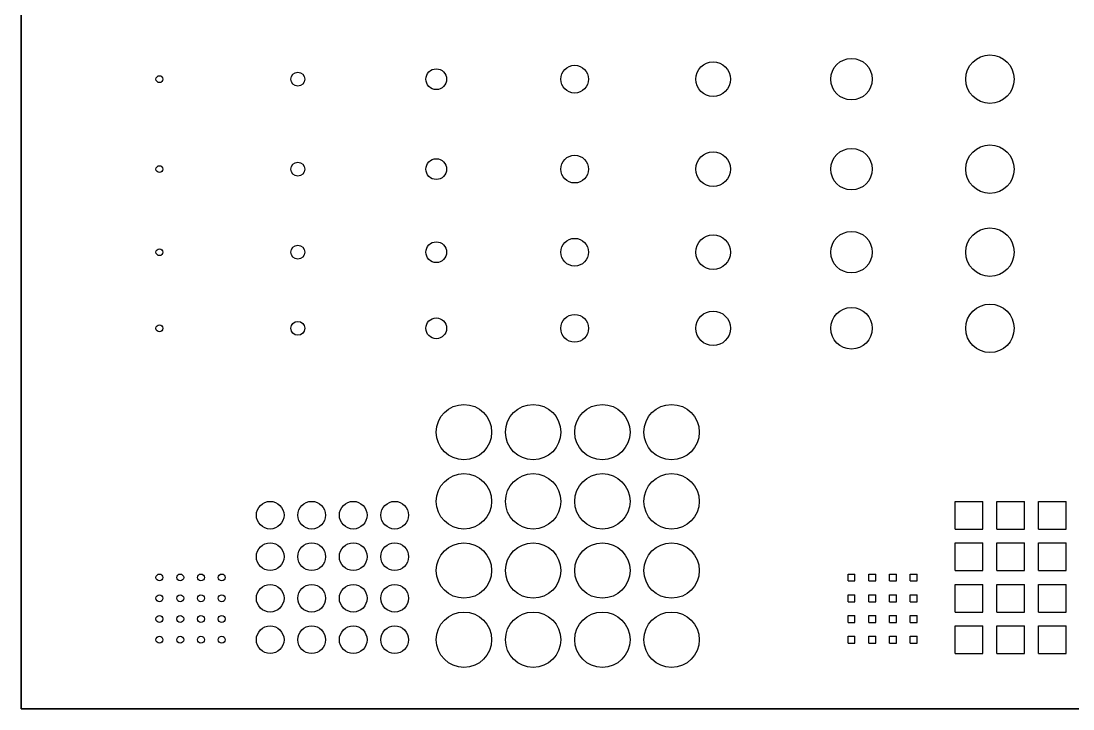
# Model space of a CAD drawing. Header units: millimetres. Extents: x 0 to 31, y -21 to 0.
# Drawn here: x 0 to 15.2, y -21 to -11.06 of the extents above; entities that cross this region are included whole.
import ezdxf

# ---------------------------------------------------------------- set-up
doc = ezdxf.new("R2010")
doc.units = ezdxf.units.MM
doc.layers.add('Cut010', color=7, linetype='CONTINUOUS')

msp = doc.modelspace()

# ---------------------------------------------------------------- linework, layer by layer
at = {"layer": 'Cut010'}
for p, q in [((0, 0), (0, -21)), ((0, 0), (0, -21)), ((2.05, -11.9), (2.05, -11.9, 0.2)), ((2.05, -11.9), (2.05, -11.9, 0.2)), ((4.1, -11.9), (4.1, -11.9, 0.2)), ((4.1, -11.9), (4.1, -11.9, 0.2)), ((6.15, -11.9), (6.15, -11.9, 0.2)), ((6.15, -11.9), (6.15, -11.9, 0.2)), ((8.2, -11.9), (8.2, -11.9, 0.2)), ((8.2, -11.9), (8.2, -11.9, 0.2)), ((10.25, -11.9), (10.25, -11.9, 0.2)), ((10.25, -11.9), (10.25, -11.9, 0.2)), ((12.3, -11.9), (12.3, -11.9, 0.2)), ((12.3, -11.9), (12.3, -11.9, 0.2)), ((14.35, -11.9), (14.35, -11.9, 0.2)), ((14.35, -11.9), (14.35, -11.9, 0.2)), ((2.05, -13.2), (2.05, -13.2, 0.2)), ((2.05, -13.2), (2.05, -13.2, 0.2)), ((4.1, -13.2), (4.1, -13.2, 0.2)), ((4.1, -13.2), (4.1, -13.2, 0.2)), ((6.15, -13.2), (6.15, -13.2, 0.2)), ((6.15, -13.2), (6.15, -13.2, 0.2)), ((8.2, -13.2), (8.2, -13.2, 0.2)), ((8.2, -13.2), (8.2, -13.2, 0.2)), ((10.25, -13.2), (10.25, -13.2, 0.2)), ((10.25, -13.2), (10.25, -13.2, 0.2)), ((12.3, -13.2), (12.3, -13.2, 0.2)), ((12.3, -13.2), (12.3, -13.2, 0.2)), ((14.35, -13.2), (14.35, -13.2, 0.2)), ((14.35, -13.2), (14.35, -13.2, 0.2)), ((2.05, -14.4), (2.05, -14.4, 0.2)), ((2.05, -14.4), (2.05, -14.4, 0.2)), ((4.1, -14.4), (4.1, -14.4, 0.2)), ((4.1, -14.4), (4.1, -14.4, 0.2)), ((6.15, -14.4), (6.15, -14.4, 0.2)), ((6.15, -14.4), (6.15, -14.4, 0.2)), ((8.2, -14.4), (8.2, -14.4, 0.2)), ((8.2, -14.4), (8.2, -14.4, 0.2)), ((10.25, -14.4), (10.25, -14.4, 0.2)), ((10.25, -14.4), (10.25, -14.4, 0.2)), ((12.3, -14.4), (12.3, -14.4, 0.2)), ((12.3, -14.4), (12.3, -14.4, 0.2)), ((14.35, -14.4), (14.35, -14.4, 0.2)), ((14.35, -14.4), (14.35, -14.4, 0.2)), ((2.05, -15.5), (2.05, -15.5, 0.2)), ((2.05, -15.5), (2.05, -15.5, 0.2)), ((4.1, -15.5), (4.1, -15.5, 0.2)), ((4.1, -15.5), (4.1, -15.5, 0.2)), ((6.15, -15.5), (6.15, -15.5, 0.2)), ((6.15, -15.5), (6.15, -15.5, 0.2)), ((8.2, -15.5), (8.2, -15.5, 0.2)), ((8.2, -15.5), (8.2, -15.5, 0.2)), ((10.25, -15.5), (10.25, -15.5, 0.2)), ((10.25, -15.5), (10.25, -15.5, 0.2)), ((12.3, -15.5), (12.3, -15.5, 0.2)), ((12.3, -15.5), (12.3, -15.5, 0.2)), ((14.35, -15.5), (14.35, -15.5, 0.2)), ((14.35, -15.5), (14.35, -15.5, 0.2)), ((6.8, -17), (6.8, -17, 0.2)), ((6.8, -17), (6.8, -17, 0.2)), ((7.8, -17), (7.8, -17, 0.2)), ((7.8, -17), (7.8, -17, 0.2)), ((8.8, -17), (8.8, -17, 0.2)), ((8.8, -17), (8.8, -17, 0.2)), ((9.8, -17), (9.8, -17, 0.2)), ((9.8, -17), (9.8, -17, 0.2)), ((6.8, -18), (6.8, -18, 0.2)), ((6.8, -18), (6.8, -18, 0.2)), ((7.8, -18), (7.8, -18, 0.2)), ((7.8, -18), (7.8, -18, 0.2)), ((8.8, -18), (8.8, -18, 0.2)), ((8.8, -18), (8.8, -18, 0.2)), ((9.8, -18), (9.8, -18, 0.2)), ((9.8, -18), (9.8, -18, 0.2)), ((13.5, -18.4, 0.2), (13.5, -18, 0.2)), ((13.5, -18, 0.2), (13.9, -18, 0.2)), ((13.5, -18.4), (13.5, -18)), ((13.5, -18), (13.9, -18)), ((13.5, -18.4, 0.2), (13.5, -18, 0.2)), ((13.5, -18), (13.5, -18, 0.2)), ((13.5, -18.4), (13.5, -18)), ((13.5, -18), (13.9, -18)), ((13.5, -18, 0.2), (13.9, -18, 0.2)), ((13.5, -18), (13.5, -18, 0.2)), ((13.9, -18.4, 0.2), (13.9, -18, 0.2)), ((13.9, -18.4), (13.9, -18)), ((13.9, -18), (13.9, -18, 0.2)), ((13.9, -18.4, 0.2), (13.9, -18, 0.2)), ((13.9, -18), (13.9, -18, 0.2)), ((13.9, -18.4), (13.9, -18)), ((14.1, -18.4, 0.2), (14.1, -18, 0.2)), ((14.1, -18, 0.2), (14.5, -18, 0.2)), ((14.1, -18.4), (14.1, -18)), ((14.1, -18), (14.5, -18)), ((14.1, -18.4, 0.2), (14.1, -18, 0.2)), ((14.1, -18), (14.1, -18, 0.2)), ((14.1, -18.4), (14.1, -18)), ((14.1, -18), (14.5, -18)), ((14.1, -18, 0.2), (14.5, -18, 0.2)), ((14.1, -18), (14.1, -18, 0.2)), ((14.5, -18.4, 0.2), (14.5, -18, 0.2)), ((14.5, -18.4), (14.5, -18)), ((14.5, -18), (14.5, -18, 0.2)), ((14.5, -18.4, 0.2), (14.5, -18, 0.2)), ((14.5, -18), (14.5, -18, 0.2)), ((14.5, -18.4), (14.5, -18)), ((14.7, -18.4, 0.2), (14.7, -18, 0.2)), ((14.7, -18, 0.2), (15.1, -18, 0.2)), ((14.7, -18.4), (14.7, -18)), ((14.7, -18), (15.1, -18)), ((14.7, -18.4, 0.2), (14.7, -18, 0.2)), ((14.7, -18), (14.7, -18, 0.2)), ((14.7, -18.4), (14.7, -18)), ((14.7, -18), (15.1, -18)), ((14.7, -18, 0.2), (15.1, -18, 0.2)), ((14.7, -18), (14.7, -18, 0.2)), ((15.1, -18.4, 0.2), (15.1, -18, 0.2)), ((15.1, -18.4), (15.1, -18)), ((15.1, -18), (15.1, -18, 0.2)), ((15.1, -18.4, 0.2), (15.1, -18, 0.2)), ((15.1, -18), (15.1, -18, 0.2)), ((15.1, -18.4), (15.1, -18)), ((3.8, -18.2), (3.8, -18.2, 0.2)), ((3.8, -18.2), (3.8, -18.2, 0.2)), ((4.4, -18.2), (4.4, -18.2, 0.2)), ((4.4, -18.2), (4.4, -18.2, 0.2)), ((5, -18.2), (5, -18.2, 0.2)), ((5, -18.2), (5, -18.2, 0.2)), ((5.6, -18.2), (5.6, -18.2, 0.2)), ((5.6, -18.2), (5.6, -18.2, 0.2)), ((13.5, -18.4, 0.2), (13.9, -18.4, 0.2)), ((13.5, -18.4), (13.9, -18.4)), ((13.5, -18.4), (13.5, -18.4, 0.2)), ((13.5, -18.4), (13.9, -18.4)), ((13.5, -18.4, 0.2), (13.9, -18.4, 0.2)), ((13.5, -18.4), (13.5, -18.4, 0.2)), ((13.9, -18.4), (13.9, -18.4, 0.2)), ((13.9, -18.4), (13.9, -18.4, 0.2)), ((14.1, -18.4, 0.2), (14.5, -18.4, 0.2)), ((14.1, -18.4), (14.5, -18.4)), ((14.1, -18.4), (14.1, -18.4, 0.2)), ((14.1, -18.4), (14.5, -18.4)), ((14.1, -18.4, 0.2), (14.5, -18.4, 0.2)), ((14.1, -18.4), (14.1, -18.4, 0.2)), ((14.5, -18.4), (14.5, -18.4, 0.2)), ((14.5, -18.4), (14.5, -18.4, 0.2)), ((14.7, -18.4, 0.2), (15.1, -18.4, 0.2)), ((14.7, -18.4), (15.1, -18.4)), ((14.7, -18.4), (14.7, -18.4, 0.2)), ((14.7, -18.4), (15.1, -18.4)), ((14.7, -18.4, 0.2), (15.1, -18.4, 0.2)), ((14.7, -18.4), (14.7, -18.4, 0.2)), ((15.1, -18.4), (15.1, -18.4, 0.2)), ((15.1, -18.4), (15.1, -18.4, 0.2)), ((13.5, -19, 0.2), (13.5, -18.6, 0.2)), ((13.5, -18.6, 0.2), (13.9, -18.6, 0.2)), ((13.5, -19), (13.5, -18.6)), ((13.5, -18.6), (13.9, -18.6)), ((13.5, -19, 0.2), (13.5, -18.6, 0.2)), ((13.5, -18.6), (13.5, -18.6, 0.2)), ((13.5, -19), (13.5, -18.6)), ((13.5, -18.6), (13.9, -18.6)), ((13.5, -18.6, 0.2), (13.9, -18.6, 0.2)), ((13.5, -18.6), (13.5, -18.6, 0.2)), ((13.9, -19, 0.2), (13.9, -18.6, 0.2)), ((13.9, -19), (13.9, -18.6)), ((13.9, -18.6), (13.9, -18.6, 0.2)), ((13.9, -19, 0.2), (13.9, -18.6, 0.2)), ((13.9, -18.6), (13.9, -18.6, 0.2)), ((13.9, -19), (13.9, -18.6)), ((14.1, -19, 0.2), (14.1, -18.6, 0.2)), ((14.1, -18.6, 0.2), (14.5, -18.6, 0.2)), ((14.1, -19), (14.1, -18.6)), ((14.1, -18.6), (14.5, -18.6)), ((14.1, -19, 0.2), (14.1, -18.6, 0.2)), ((14.1, -18.6), (14.1, -18.6, 0.2)), ((14.1, -19), (14.1, -18.6)), ((14.1, -18.6), (14.5, -18.6)), ((14.1, -18.6, 0.2), (14.5, -18.6, 0.2)), ((14.1, -18.6), (14.1, -18.6, 0.2)), ((14.5, -19, 0.2), (14.5, -18.6, 0.2)), ((14.5, -19), (14.5, -18.6)), ((14.5, -18.6), (14.5, -18.6, 0.2)), ((14.5, -19, 0.2), (14.5, -18.6, 0.2)), ((14.5, -18.6), (14.5, -18.6, 0.2)), ((14.5, -19), (14.5, -18.6)), ((14.7, -19, 0.2), (14.7, -18.6, 0.2)), ((14.7, -18.6, 0.2), (15.1, -18.6, 0.2)), ((14.7, -19), (14.7, -18.6)), ((14.7, -18.6), (15.1, -18.6)), ((14.7, -19, 0.2), (14.7, -18.6, 0.2)), ((14.7, -18.6), (14.7, -18.6, 0.2)), ((14.7, -19), (14.7, -18.6)), ((14.7, -18.6), (15.1, -18.6)), ((14.7, -18.6, 0.2), (15.1, -18.6, 0.2)), ((14.7, -18.6), (14.7, -18.6, 0.2)), ((15.1, -19, 0.2), (15.1, -18.6, 0.2)), ((15.1, -19), (15.1, -18.6)), ((15.1, -18.6), (15.1, -18.6, 0.2)), ((15.1, -19, 0.2), (15.1, -18.6, 0.2)), ((15.1, -18.6), (15.1, -18.6, 0.2)), ((15.1, -19), (15.1, -18.6)), ((3.8, -18.8), (3.8, -18.8, 0.2)), ((3.8, -18.8), (3.8, -18.8, 0.2)), ((4.4, -18.8), (4.4, -18.8, 0.2)), ((4.4, -18.8), (4.4, -18.8, 0.2)), ((5, -18.8), (5, -18.8, 0.2)), ((5, -18.8), (5, -18.8, 0.2)), ((5.6, -18.8), (5.6, -18.8, 0.2)), ((5.6, -18.8), (5.6, -18.8, 0.2)), ((6.8, -19), (6.8, -19, 0.2)), ((6.8, -19), (6.8, -19, 0.2)), ((7.8, -19), (7.8, -19, 0.2)), ((7.8, -19), (7.8, -19, 0.2)), ((8.8, -19), (8.8, -19, 0.2)), ((8.8, -19), (8.8, -19, 0.2)), ((9.8, -19), (9.8, -19, 0.2)), ((9.8, -19), (9.8, -19, 0.2)), ((13.5, -19, 0.2), (13.9, -19, 0.2)), ((13.5, -19), (13.9, -19)), ((13.5, -19), (13.5, -19, 0.2)), ((13.5, -19), (13.9, -19)), ((13.5, -19, 0.2), (13.9, -19, 0.2)), ((13.5, -19), (13.5, -19, 0.2)), ((13.9, -19), (13.9, -19, 0.2)), ((13.9, -19), (13.9, -19, 0.2)), ((14.1, -19, 0.2), (14.5, -19, 0.2)), ((14.1, -19), (14.5, -19)), ((14.1, -19), (14.1, -19, 0.2)), ((14.1, -19), (14.5, -19)), ((14.1, -19, 0.2), (14.5, -19, 0.2)), ((14.1, -19), (14.1, -19, 0.2)), ((14.5, -19), (14.5, -19, 0.2)), ((14.5, -19), (14.5, -19, 0.2)), ((14.7, -19, 0.2), (15.1, -19, 0.2)), ((14.7, -19), (15.1, -19)), ((14.7, -19), (14.7, -19, 0.2)), ((14.7, -19), (15.1, -19)), ((14.7, -19, 0.2), (15.1, -19, 0.2)), ((14.7, -19), (14.7, -19, 0.2)), ((15.1, -19), (15.1, -19, 0.2)), ((15.1, -19), (15.1, -19, 0.2)), ((2.05, -19.1), (2.05, -19.1, 0.2)), ((2.05, -19.1), (2.05, -19.1, 0.2)), ((2.35, -19.1), (2.35, -19.1, 0.2)), ((2.35, -19.1), (2.35, -19.1, 0.2)), ((2.65, -19.1), (2.65, -19.1, 0.2)), ((2.65, -19.1), (2.65, -19.1, 0.2)), ((2.95, -19.1), (2.95, -19.1, 0.2)), ((2.95, -19.1), (2.95, -19.1, 0.2)), ((11.95, -19.15, 0.2), (11.95, -19.05, 0.2)), ((11.95, -19.05, 0.2), (12.05, -19.05, 0.2)), ((11.95, -19.15), (11.95, -19.05)), ((11.95, -19.05), (12.05, -19.05)), ((11.95, -19.15, 0.2), (11.95, -19.05, 0.2)), ((11.95, -19.05), (11.95, -19.05, 0.2)), ((11.95, -19.15), (11.95, -19.05)), ((11.95, -19.05), (12.05, -19.05)), ((11.95, -19.05, 0.2), (12.05, -19.05, 0.2)), ((11.95, -19.05), (11.95, -19.05, 0.2)), ((11.95, -19.15, 0.2), (12.05, -19.15, 0.2)), ((11.95, -19.15), (12.05, -19.15)), ((11.95, -19.15), (11.95, -19.15, 0.2)), ((11.95, -19.15), (12.05, -19.15)), ((11.95, -19.15, 0.2), (12.05, -19.15, 0.2)), ((11.95, -19.15), (11.95, -19.15, 0.2)), ((12.05, -19.15, 0.2), (12.05, -19.05, 0.2)), ((12.05, -19.15), (12.05, -19.05)), ((12.05, -19.05), (12.05, -19.05, 0.2)), ((12.05, -19.15, 0.2), (12.05, -19.05, 0.2)), ((12.05, -19.05), (12.05, -19.05, 0.2)), ((12.05, -19.15), (12.05, -19.05)), ((12.05, -19.15), (12.05, -19.15, 0.2)), ((12.05, -19.15), (12.05, -19.15, 0.2)), ((12.25, -19.15, 0.2), (12.25, -19.05, 0.2)), ((12.25, -19.05, 0.2), (12.35, -19.05, 0.2)), ((12.25, -19.15), (12.25, -19.05)), ((12.25, -19.05), (12.35, -19.05)), ((12.25, -19.15, 0.2), (12.25, -19.05, 0.2)), ((12.25, -19.05), (12.25, -19.05, 0.2)), ((12.25, -19.15), (12.25, -19.05)), ((12.25, -19.05), (12.35, -19.05)), ((12.25, -19.05, 0.2), (12.35, -19.05, 0.2)), ((12.25, -19.05), (12.25, -19.05, 0.2)), ((12.25, -19.15, 0.2), (12.35, -19.15, 0.2)), ((12.25, -19.15), (12.35, -19.15)), ((12.25, -19.15), (12.25, -19.15, 0.2)), ((12.25, -19.15), (12.35, -19.15)), ((12.25, -19.15, 0.2), (12.35, -19.15, 0.2)), ((12.25, -19.15), (12.25, -19.15, 0.2)), ((12.35, -19.15, 0.2), (12.35, -19.05, 0.2)), ((12.35, -19.15), (12.35, -19.05)), ((12.35, -19.05), (12.35, -19.05, 0.2)), ((12.35, -19.15, 0.2), (12.35, -19.05, 0.2)), ((12.35, -19.05), (12.35, -19.05, 0.2)), ((12.35, -19.15), (12.35, -19.05)), ((12.35, -19.15), (12.35, -19.15, 0.2)), ((12.35, -19.15), (12.35, -19.15, 0.2)), ((12.55, -19.15, 0.2), (12.55, -19.05, 0.2)), ((12.55, -19.05, 0.2), (12.65, -19.05, 0.2)), ((12.55, -19.15), (12.55, -19.05)), ((12.55, -19.05), (12.65, -19.05)), ((12.55, -19.15, 0.2), (12.55, -19.05, 0.2)), ((12.55, -19.05), (12.55, -19.05, 0.2)), ((12.55, -19.15), (12.55, -19.05)), ((12.55, -19.05), (12.65, -19.05)), ((12.55, -19.05, 0.2), (12.65, -19.05, 0.2)), ((12.55, -19.05), (12.55, -19.05, 0.2)), ((12.55, -19.15, 0.2), (12.65, -19.15, 0.2)), ((12.55, -19.15), (12.65, -19.15)), ((12.55, -19.15), (12.55, -19.15, 0.2)), ((12.55, -19.15), (12.65, -19.15)), ((12.55, -19.15, 0.2), (12.65, -19.15, 0.2)), ((12.55, -19.15), (12.55, -19.15, 0.2)), ((12.65, -19.15, 0.2), (12.65, -19.05, 0.2)), ((12.65, -19.15), (12.65, -19.05)), ((12.65, -19.05), (12.65, -19.05, 0.2)), ((12.65, -19.15, 0.2), (12.65, -19.05, 0.2)), ((12.65, -19.05), (12.65, -19.05, 0.2)), ((12.65, -19.15), (12.65, -19.05)), ((12.65, -19.15), (12.65, -19.15, 0.2)), ((12.65, -19.15), (12.65, -19.15, 0.2)), ((12.85, -19.15, 0.2), (12.85, -19.05, 0.2)), ((12.85, -19.05, 0.2), (12.95, -19.05, 0.2)), ((12.85, -19.15), (12.85, -19.05)), ((12.85, -19.05), (12.95, -19.05)), ((12.85, -19.15, 0.2), (12.85, -19.05, 0.2)), ((12.85, -19.05), (12.85, -19.05, 0.2)), ((12.85, -19.15), (12.85, -19.05)), ((12.85, -19.05), (12.95, -19.05)), ((12.85, -19.05, 0.2), (12.95, -19.05, 0.2)), ((12.85, -19.05), (12.85, -19.05, 0.2)), ((12.85, -19.15, 0.2), (12.95, -19.15, 0.2)), ((12.85, -19.15), (12.95, -19.15)), ((12.85, -19.15), (12.85, -19.15, 0.2)), ((12.85, -19.15), (12.95, -19.15)), ((12.85, -19.15, 0.2), (12.95, -19.15, 0.2)), ((12.85, -19.15), (12.85, -19.15, 0.2)), ((12.95, -19.15, 0.2), (12.95, -19.05, 0.2)), ((12.95, -19.15), (12.95, -19.05)), ((12.95, -19.05), (12.95, -19.05, 0.2)), ((12.95, -19.15, 0.2), (12.95, -19.05, 0.2)), ((12.95, -19.05), (12.95, -19.05, 0.2)), ((12.95, -19.15), (12.95, -19.05)), ((12.95, -19.15), (12.95, -19.15, 0.2)), ((12.95, -19.15), (12.95, -19.15, 0.2)), ((13.5, -19.6, 0.2), (13.5, -19.2, 0.2)), ((13.5, -19.2, 0.2), (13.9, -19.2, 0.2)), ((13.5, -19.6), (13.5, -19.2)), ((13.5, -19.2), (13.9, -19.2)), ((13.5, -19.6, 0.2), (13.5, -19.2, 0.2)), ((13.5, -19.2), (13.5, -19.2, 0.2)), ((13.5, -19.6), (13.5, -19.2)), ((13.5, -19.2), (13.9, -19.2)), ((13.5, -19.2, 0.2), (13.9, -19.2, 0.2)), ((13.5, -19.2), (13.5, -19.2, 0.2)), ((13.9, -19.6, 0.2), (13.9, -19.2, 0.2)), ((13.9, -19.6), (13.9, -19.2)), ((13.9, -19.2), (13.9, -19.2, 0.2)), ((13.9, -19.6, 0.2), (13.9, -19.2, 0.2)), ((13.9, -19.2), (13.9, -19.2, 0.2)), ((13.9, -19.6), (13.9, -19.2)), ((14.1, -19.6, 0.2), (14.1, -19.2, 0.2)), ((14.1, -19.2, 0.2), (14.5, -19.2, 0.2)), ((14.1, -19.6), (14.1, -19.2)), ((14.1, -19.2), (14.5, -19.2)), ((14.1, -19.6, 0.2), (14.1, -19.2, 0.2)), ((14.1, -19.2), (14.1, -19.2, 0.2)), ((14.1, -19.6), (14.1, -19.2)), ((14.1, -19.2), (14.5, -19.2)), ((14.1, -19.2, 0.2), (14.5, -19.2, 0.2)), ((14.1, -19.2), (14.1, -19.2, 0.2)), ((14.5, -19.6, 0.2), (14.5, -19.2, 0.2)), ((14.5, -19.6), (14.5, -19.2)), ((14.5, -19.2), (14.5, -19.2, 0.2)), ((14.5, -19.6, 0.2), (14.5, -19.2, 0.2)), ((14.5, -19.2), (14.5, -19.2, 0.2)), ((14.5, -19.6), (14.5, -19.2)), ((14.7, -19.6, 0.2), (14.7, -19.2, 0.2)), ((14.7, -19.2, 0.2), (15.1, -19.2, 0.2)), ((14.7, -19.6), (14.7, -19.2)), ((14.7, -19.2), (15.1, -19.2)), ((14.7, -19.6, 0.2), (14.7, -19.2, 0.2)), ((14.7, -19.2), (14.7, -19.2, 0.2)), ((14.7, -19.6), (14.7, -19.2)), ((14.7, -19.2), (15.1, -19.2)), ((14.7, -19.2, 0.2), (15.1, -19.2, 0.2)), ((14.7, -19.2), (14.7, -19.2, 0.2)), ((15.1, -19.6, 0.2), (15.1, -19.2, 0.2)), ((15.1, -19.6), (15.1, -19.2)), ((15.1, -19.2), (15.1, -19.2, 0.2)), ((15.1, -19.6, 0.2), (15.1, -19.2, 0.2)), ((15.1, -19.2), (15.1, -19.2, 0.2)), ((15.1, -19.6), (15.1, -19.2)), ((2.05, -19.4), (2.05, -19.4, 0.2)), ((2.05, -19.4), (2.05, -19.4, 0.2)), ((2.35, -19.4), (2.35, -19.4, 0.2)), ((2.35, -19.4), (2.35, -19.4, 0.2)), ((2.65, -19.4), (2.65, -19.4, 0.2)), ((2.65, -19.4), (2.65, -19.4, 0.2)), ((2.95, -19.4), (2.95, -19.4, 0.2)), ((2.95, -19.4), (2.95, -19.4, 0.2)), ((3.8, -19.4), (3.8, -19.4, 0.2)), ((3.8, -19.4), (3.8, -19.4, 0.2)), ((4.4, -19.4), (4.4, -19.4, 0.2)), ((4.4, -19.4), (4.4, -19.4, 0.2)), ((5, -19.4), (5, -19.4, 0.2)), ((5, -19.4), (5, -19.4, 0.2)), ((5.6, -19.4), (5.6, -19.4, 0.2)), ((5.6, -19.4), (5.6, -19.4, 0.2)), ((11.95, -19.45, 0.2), (11.95, -19.35, 0.2)), ((11.95, -19.35, 0.2), (12.05, -19.35, 0.2)), ((11.95, -19.45), (11.95, -19.35)), ((11.95, -19.35), (12.05, -19.35)), ((11.95, -19.45, 0.2), (11.95, -19.35, 0.2)), ((11.95, -19.35), (11.95, -19.35, 0.2)), ((11.95, -19.45), (11.95, -19.35)), ((11.95, -19.35), (12.05, -19.35)), ((11.95, -19.35, 0.2), (12.05, -19.35, 0.2)), ((11.95, -19.35), (11.95, -19.35, 0.2)), ((11.95, -19.45, 0.2), (12.05, -19.45, 0.2)), ((11.95, -19.45), (12.05, -19.45)), ((11.95, -19.45), (11.95, -19.45, 0.2)), ((11.95, -19.45), (12.05, -19.45)), ((11.95, -19.45, 0.2), (12.05, -19.45, 0.2)), ((11.95, -19.45), (11.95, -19.45, 0.2)), ((12.05, -19.45, 0.2), (12.05, -19.35, 0.2)), ((12.05, -19.45), (12.05, -19.35)), ((12.05, -19.35), (12.05, -19.35, 0.2)), ((12.05, -19.45, 0.2), (12.05, -19.35, 0.2)), ((12.05, -19.35), (12.05, -19.35, 0.2)), ((12.05, -19.45), (12.05, -19.35)), ((12.05, -19.45), (12.05, -19.45, 0.2)), ((12.05, -19.45), (12.05, -19.45, 0.2)), ((12.25, -19.45, 0.2), (12.25, -19.35, 0.2)), ((12.25, -19.35, 0.2), (12.35, -19.35, 0.2)), ((12.25, -19.45), (12.25, -19.35)), ((12.25, -19.35), (12.35, -19.35)), ((12.25, -19.45, 0.2), (12.25, -19.35, 0.2)), ((12.25, -19.35), (12.25, -19.35, 0.2)), ((12.25, -19.45), (12.25, -19.35)), ((12.25, -19.35), (12.35, -19.35)), ((12.25, -19.35, 0.2), (12.35, -19.35, 0.2)), ((12.25, -19.35), (12.25, -19.35, 0.2)), ((12.25, -19.45, 0.2), (12.35, -19.45, 0.2)), ((12.25, -19.45), (12.35, -19.45)), ((12.25, -19.45), (12.25, -19.45, 0.2)), ((12.25, -19.45), (12.35, -19.45)), ((12.25, -19.45, 0.2), (12.35, -19.45, 0.2)), ((12.25, -19.45), (12.25, -19.45, 0.2)), ((12.35, -19.45, 0.2), (12.35, -19.35, 0.2)), ((12.35, -19.45), (12.35, -19.35)), ((12.35, -19.35), (12.35, -19.35, 0.2)), ((12.35, -19.45, 0.2), (12.35, -19.35, 0.2)), ((12.35, -19.35), (12.35, -19.35, 0.2)), ((12.35, -19.45), (12.35, -19.35)), ((12.35, -19.45), (12.35, -19.45, 0.2)), ((12.35, -19.45), (12.35, -19.45, 0.2)), ((12.55, -19.45, 0.2), (12.55, -19.35, 0.2)), ((12.55, -19.35, 0.2), (12.65, -19.35, 0.2)), ((12.55, -19.45), (12.55, -19.35)), ((12.55, -19.35), (12.65, -19.35)), ((12.55, -19.45, 0.2), (12.55, -19.35, 0.2)), ((12.55, -19.35), (12.55, -19.35, 0.2)), ((12.55, -19.45), (12.55, -19.35)), ((12.55, -19.35), (12.65, -19.35)), ((12.55, -19.35, 0.2), (12.65, -19.35, 0.2)), ((12.55, -19.35), (12.55, -19.35, 0.2)), ((12.55, -19.45, 0.2), (12.65, -19.45, 0.2)), ((12.55, -19.45), (12.65, -19.45)), ((12.55, -19.45), (12.55, -19.45, 0.2)), ((12.55, -19.45), (12.65, -19.45)), ((12.55, -19.45, 0.2), (12.65, -19.45, 0.2)), ((12.55, -19.45), (12.55, -19.45, 0.2)), ((12.65, -19.45, 0.2), (12.65, -19.35, 0.2)), ((12.65, -19.45), (12.65, -19.35)), ((12.65, -19.35), (12.65, -19.35, 0.2)), ((12.65, -19.45, 0.2), (12.65, -19.35, 0.2)), ((12.65, -19.35), (12.65, -19.35, 0.2)), ((12.65, -19.45), (12.65, -19.35)), ((12.65, -19.45), (12.65, -19.45, 0.2)), ((12.65, -19.45), (12.65, -19.45, 0.2)), ((12.85, -19.45, 0.2), (12.85, -19.35, 0.2)), ((12.85, -19.35, 0.2), (12.95, -19.35, 0.2)), ((12.85, -19.45), (12.85, -19.35)), ((12.85, -19.35), (12.95, -19.35)), ((12.85, -19.45, 0.2), (12.85, -19.35, 0.2)), ((12.85, -19.35), (12.85, -19.35, 0.2)), ((12.85, -19.45), (12.85, -19.35)), ((12.85, -19.35), (12.95, -19.35)), ((12.85, -19.35, 0.2), (12.95, -19.35, 0.2)), ((12.85, -19.35), (12.85, -19.35, 0.2)), ((12.85, -19.45, 0.2), (12.95, -19.45, 0.2)), ((12.85, -19.45), (12.95, -19.45)), ((12.85, -19.45), (12.85, -19.45, 0.2)), ((12.85, -19.45), (12.95, -19.45)), ((12.85, -19.45, 0.2), (12.95, -19.45, 0.2)), ((12.85, -19.45), (12.85, -19.45, 0.2)), ((12.95, -19.45, 0.2), (12.95, -19.35, 0.2)), ((12.95, -19.45), (12.95, -19.35)), ((12.95, -19.35), (12.95, -19.35, 0.2)), ((12.95, -19.45, 0.2), (12.95, -19.35, 0.2)), ((12.95, -19.35), (12.95, -19.35, 0.2)), ((12.95, -19.45), (12.95, -19.35)), ((12.95, -19.45), (12.95, -19.45, 0.2)), ((12.95, -19.45), (12.95, -19.45, 0.2)), ((13.5, -19.6, 0.2), (13.9, -19.6, 0.2)), ((13.5, -19.6), (13.9, -19.6)), ((13.5, -19.6), (13.5, -19.6, 0.2)), ((13.5, -19.6), (13.9, -19.6)), ((13.5, -19.6, 0.2), (13.9, -19.6, 0.2)), ((13.5, -19.6), (13.5, -19.6, 0.2)), ((13.9, -19.6), (13.9, -19.6, 0.2)), ((13.9, -19.6), (13.9, -19.6, 0.2)), ((14.1, -19.6, 0.2), (14.5, -19.6, 0.2)), ((14.1, -19.6), (14.5, -19.6)), ((14.1, -19.6), (14.1, -19.6, 0.2)), ((14.1, -19.6), (14.5, -19.6)), ((14.1, -19.6, 0.2), (14.5, -19.6, 0.2)), ((14.1, -19.6), (14.1, -19.6, 0.2)), ((14.5, -19.6), (14.5, -19.6, 0.2)), ((14.5, -19.6), (14.5, -19.6, 0.2)), ((14.7, -19.6, 0.2), (15.1, -19.6, 0.2)), ((14.7, -19.6), (15.1, -19.6)), ((14.7, -19.6), (14.7, -19.6, 0.2)), ((14.7, -19.6), (15.1, -19.6)), ((14.7, -19.6, 0.2), (15.1, -19.6, 0.2)), ((14.7, -19.6), (14.7, -19.6, 0.2)), ((15.1, -19.6), (15.1, -19.6, 0.2)), ((15.1, -19.6), (15.1, -19.6, 0.2)), ((2.05, -19.7), (2.05, -19.7, 0.2)), ((2.05, -19.7), (2.05, -19.7, 0.2)), ((2.35, -19.7), (2.35, -19.7, 0.2)), ((2.35, -19.7), (2.35, -19.7, 0.2)), ((2.65, -19.7), (2.65, -19.7, 0.2)), ((2.65, -19.7), (2.65, -19.7, 0.2)), ((2.95, -19.7), (2.95, -19.7, 0.2)), ((2.95, -19.7), (2.95, -19.7, 0.2)), ((11.95, -19.75, 0.2), (11.95, -19.65, 0.2)), ((11.95, -19.65, 0.2), (12.05, -19.65, 0.2)), ((11.95, -19.75), (11.95, -19.65)), ((11.95, -19.65), (12.05, -19.65)), ((11.95, -19.75, 0.2), (11.95, -19.65, 0.2)), ((11.95, -19.65), (11.95, -19.65, 0.2)), ((11.95, -19.75), (11.95, -19.65)), ((11.95, -19.65), (12.05, -19.65)), ((11.95, -19.65, 0.2), (12.05, -19.65, 0.2)), ((11.95, -19.65), (11.95, -19.65, 0.2)), ((11.95, -19.75, 0.2), (12.05, -19.75, 0.2)), ((11.95, -19.75), (12.05, -19.75)), ((11.95, -19.75), (11.95, -19.75, 0.2)), ((11.95, -19.75), (12.05, -19.75)), ((11.95, -19.75, 0.2), (12.05, -19.75, 0.2)), ((11.95, -19.75), (11.95, -19.75, 0.2)), ((12.05, -19.75, 0.2), (12.05, -19.65, 0.2)), ((12.05, -19.75), (12.05, -19.65)), ((12.05, -19.65), (12.05, -19.65, 0.2)), ((12.05, -19.75, 0.2), (12.05, -19.65, 0.2)), ((12.05, -19.65), (12.05, -19.65, 0.2)), ((12.05, -19.75), (12.05, -19.65)), ((12.05, -19.75), (12.05, -19.75, 0.2)), ((12.05, -19.75), (12.05, -19.75, 0.2)), ((12.25, -19.75, 0.2), (12.25, -19.65, 0.2)), ((12.25, -19.65, 0.2), (12.35, -19.65, 0.2)), ((12.25, -19.75), (12.25, -19.65)), ((12.25, -19.65), (12.35, -19.65)), ((12.25, -19.75, 0.2), (12.25, -19.65, 0.2)), ((12.25, -19.65), (12.25, -19.65, 0.2)), ((12.25, -19.75), (12.25, -19.65)), ((12.25, -19.65), (12.35, -19.65)), ((12.25, -19.65, 0.2), (12.35, -19.65, 0.2)), ((12.25, -19.65), (12.25, -19.65, 0.2)), ((12.25, -19.75, 0.2), (12.35, -19.75, 0.2)), ((12.25, -19.75), (12.35, -19.75)), ((12.25, -19.75), (12.25, -19.75, 0.2)), ((12.25, -19.75), (12.35, -19.75)), ((12.25, -19.75, 0.2), (12.35, -19.75, 0.2)), ((12.25, -19.75), (12.25, -19.75, 0.2)), ((12.35, -19.75, 0.2), (12.35, -19.65, 0.2)), ((12.35, -19.75), (12.35, -19.65)), ((12.35, -19.65), (12.35, -19.65, 0.2)), ((12.35, -19.75, 0.2), (12.35, -19.65, 0.2)), ((12.35, -19.65), (12.35, -19.65, 0.2)), ((12.35, -19.75), (12.35, -19.65)), ((12.35, -19.75), (12.35, -19.75, 0.2)), ((12.35, -19.75), (12.35, -19.75, 0.2)), ((12.55, -19.75, 0.2), (12.55, -19.65, 0.2)), ((12.55, -19.65, 0.2), (12.65, -19.65, 0.2)), ((12.55, -19.75), (12.55, -19.65)), ((12.55, -19.65), (12.65, -19.65)), ((12.55, -19.75, 0.2), (12.55, -19.65, 0.2)), ((12.55, -19.65), (12.55, -19.65, 0.2)), ((12.55, -19.75), (12.55, -19.65)), ((12.55, -19.65), (12.65, -19.65)), ((12.55, -19.65, 0.2), (12.65, -19.65, 0.2)), ((12.55, -19.65), (12.55, -19.65, 0.2)), ((12.55, -19.75, 0.2), (12.65, -19.75, 0.2)), ((12.55, -19.75), (12.65, -19.75)), ((12.55, -19.75), (12.55, -19.75, 0.2)), ((12.55, -19.75), (12.65, -19.75)), ((12.55, -19.75, 0.2), (12.65, -19.75, 0.2)), ((12.55, -19.75), (12.55, -19.75, 0.2)), ((12.65, -19.75, 0.2), (12.65, -19.65, 0.2)), ((12.65, -19.75), (12.65, -19.65)), ((12.65, -19.65), (12.65, -19.65, 0.2)), ((12.65, -19.75, 0.2), (12.65, -19.65, 0.2)), ((12.65, -19.65), (12.65, -19.65, 0.2)), ((12.65, -19.75), (12.65, -19.65)), ((12.65, -19.75), (12.65, -19.75, 0.2)), ((12.65, -19.75), (12.65, -19.75, 0.2)), ((12.85, -19.75, 0.2), (12.85, -19.65, 0.2)), ((12.85, -19.65, 0.2), (12.95, -19.65, 0.2)), ((12.85, -19.75), (12.85, -19.65)), ((12.85, -19.65), (12.95, -19.65)), ((12.85, -19.75, 0.2), (12.85, -19.65, 0.2)), ((12.85, -19.65), (12.85, -19.65, 0.2)), ((12.85, -19.75), (12.85, -19.65)), ((12.85, -19.65), (12.95, -19.65)), ((12.85, -19.65, 0.2), (12.95, -19.65, 0.2)), ((12.85, -19.65), (12.85, -19.65, 0.2)), ((12.85, -19.75, 0.2), (12.95, -19.75, 0.2)), ((12.85, -19.75), (12.95, -19.75)), ((12.85, -19.75), (12.85, -19.75, 0.2)), ((12.85, -19.75), (12.95, -19.75)), ((12.85, -19.75, 0.2), (12.95, -19.75, 0.2)), ((12.85, -19.75), (12.85, -19.75, 0.2)), ((12.95, -19.75, 0.2), (12.95, -19.65, 0.2)), ((12.95, -19.75), (12.95, -19.65)), ((12.95, -19.65), (12.95, -19.65, 0.2)), ((12.95, -19.75, 0.2), (12.95, -19.65, 0.2)), ((12.95, -19.65), (12.95, -19.65, 0.2)), ((12.95, -19.75), (12.95, -19.65)), ((12.95, -19.75), (12.95, -19.75, 0.2)), ((12.95, -19.75), (12.95, -19.75, 0.2)), ((13.5, -20.2, 0.2), (13.5, -19.8, 0.2)), ((13.5, -19.8, 0.2), (13.9, -19.8, 0.2)), ((13.5, -20.2), (13.5, -19.8)), ((13.5, -19.8), (13.9, -19.8)), ((13.5, -20.2, 0.2), (13.5, -19.8, 0.2)), ((13.5, -19.8), (13.5, -19.8, 0.2)), ((13.5, -20.2), (13.5, -19.8)), ((13.5, -19.8), (13.9, -19.8)), ((13.5, -19.8, 0.2), (13.9, -19.8, 0.2)), ((13.5, -19.8), (13.5, -19.8, 0.2)), ((13.9, -20.2, 0.2), (13.9, -19.8, 0.2)), ((13.9, -20.2), (13.9, -19.8)), ((13.9, -19.8), (13.9, -19.8, 0.2)), ((13.9, -20.2, 0.2), (13.9, -19.8, 0.2)), ((13.9, -19.8), (13.9, -19.8, 0.2)), ((13.9, -20.2), (13.9, -19.8)), ((14.1, -20.2, 0.2), (14.1, -19.8, 0.2)), ((14.1, -19.8, 0.2), (14.5, -19.8, 0.2)), ((14.1, -20.2), (14.1, -19.8)), ((14.1, -19.8), (14.5, -19.8)), ((14.1, -20.2, 0.2), (14.1, -19.8, 0.2)), ((14.1, -19.8), (14.1, -19.8, 0.2)), ((14.1, -20.2), (14.1, -19.8)), ((14.1, -19.8), (14.5, -19.8)), ((14.1, -19.8, 0.2), (14.5, -19.8, 0.2)), ((14.1, -19.8), (14.1, -19.8, 0.2)), ((14.5, -20.2, 0.2), (14.5, -19.8, 0.2)), ((14.5, -20.2), (14.5, -19.8)), ((14.5, -19.8), (14.5, -19.8, 0.2)), ((14.5, -20.2, 0.2), (14.5, -19.8, 0.2)), ((14.5, -19.8), (14.5, -19.8, 0.2)), ((14.5, -20.2), (14.5, -19.8)), ((14.7, -20.2, 0.2), (14.7, -19.8, 0.2)), ((14.7, -19.8, 0.2), (15.1, -19.8, 0.2)), ((14.7, -20.2), (14.7, -19.8)), ((14.7, -19.8), (15.1, -19.8)), ((14.7, -20.2, 0.2), (14.7, -19.8, 0.2)), ((14.7, -19.8), (14.7, -19.8, 0.2)), ((14.7, -20.2), (14.7, -19.8)), ((14.7, -19.8), (15.1, -19.8)), ((14.7, -19.8, 0.2), (15.1, -19.8, 0.2)), ((14.7, -19.8), (14.7, -19.8, 0.2)), ((15.1, -20.2, 0.2), (15.1, -19.8, 0.2)), ((15.1, -20.2), (15.1, -19.8)), ((15.1, -19.8), (15.1, -19.8, 0.2)), ((15.1, -20.2, 0.2), (15.1, -19.8, 0.2)), ((15.1, -19.8), (15.1, -19.8, 0.2)), ((15.1, -20.2), (15.1, -19.8)), ((2.05, -20), (2.05, -20, 0.2)), ((2.05, -20), (2.05, -20, 0.2)), ((2.35, -20), (2.35, -20, 0.2)), ((2.35, -20), (2.35, -20, 0.2)), ((2.65, -20), (2.65, -20, 0.2)), ((2.65, -20), (2.65, -20, 0.2)), ((2.95, -20), (2.95, -20, 0.2)), ((2.95, -20), (2.95, -20, 0.2)), ((3.8, -20), (3.8, -20, 0.2)), ((3.8, -20), (3.8, -20, 0.2)), ((4.4, -20), (4.4, -20, 0.2)), ((4.4, -20), (4.4, -20, 0.2)), ((5, -20), (5, -20, 0.2)), ((5, -20), (5, -20, 0.2)), ((5.6, -20), (5.6, -20, 0.2)), ((5.6, -20), (5.6, -20, 0.2)), ((6.8, -20), (6.8, -20, 0.2)), ((6.8, -20), (6.8, -20, 0.2)), ((7.8, -20), (7.8, -20, 0.2)), ((7.8, -20), (7.8, -20, 0.2)), ((8.8, -20), (8.8, -20, 0.2)), ((8.8, -20), (8.8, -20, 0.2)), ((9.8, -20), (9.8, -20, 0.2)), ((9.8, -20), (9.8, -20, 0.2)), ((11.95, -20.05, 0.2), (11.95, -19.95, 0.2)), ((11.95, -19.95, 0.2), (12.05, -19.95, 0.2)), ((11.95, -20.05), (11.95, -19.95)), ((11.95, -19.95), (12.05, -19.95)), ((11.95, -20.05, 0.2), (11.95, -19.95, 0.2)), ((11.95, -19.95), (11.95, -19.95, 0.2)), ((11.95, -20.05), (11.95, -19.95)), ((11.95, -19.95), (12.05, -19.95)), ((11.95, -19.95, 0.2), (12.05, -19.95, 0.2)), ((11.95, -19.95), (11.95, -19.95, 0.2)), ((11.95, -20.05, 0.2), (12.05, -20.05, 0.2)), ((11.95, -20.05), (12.05, -20.05)), ((11.95, -20.05), (11.95, -20.05, 0.2)), ((11.95, -20.05), (12.05, -20.05)), ((11.95, -20.05, 0.2), (12.05, -20.05, 0.2)), ((11.95, -20.05), (11.95, -20.05, 0.2)), ((12.05, -20.05, 0.2), (12.05, -19.95, 0.2)), ((12.05, -20.05), (12.05, -19.95)), ((12.05, -19.95), (12.05, -19.95, 0.2)), ((12.05, -20.05, 0.2), (12.05, -19.95, 0.2)), ((12.05, -19.95), (12.05, -19.95, 0.2)), ((12.05, -20.05), (12.05, -19.95)), ((12.05, -20.05), (12.05, -20.05, 0.2)), ((12.05, -20.05), (12.05, -20.05, 0.2)), ((12.25, -20.05, 0.2), (12.25, -19.95, 0.2)), ((12.25, -19.95, 0.2), (12.35, -19.95, 0.2)), ((12.25, -20.05), (12.25, -19.95)), ((12.25, -19.95), (12.35, -19.95)), ((12.25, -20.05, 0.2), (12.25, -19.95, 0.2)), ((12.25, -19.95), (12.25, -19.95, 0.2)), ((12.25, -20.05), (12.25, -19.95)), ((12.25, -19.95), (12.35, -19.95)), ((12.25, -19.95, 0.2), (12.35, -19.95, 0.2)), ((12.25, -19.95), (12.25, -19.95, 0.2)), ((12.25, -20.05, 0.2), (12.35, -20.05, 0.2)), ((12.25, -20.05), (12.35, -20.05)), ((12.25, -20.05), (12.25, -20.05, 0.2)), ((12.25, -20.05), (12.35, -20.05)), ((12.25, -20.05, 0.2), (12.35, -20.05, 0.2)), ((12.25, -20.05), (12.25, -20.05, 0.2)), ((12.35, -20.05, 0.2), (12.35, -19.95, 0.2)), ((12.35, -20.05), (12.35, -19.95)), ((12.35, -19.95), (12.35, -19.95, 0.2)), ((12.35, -20.05, 0.2), (12.35, -19.95, 0.2)), ((12.35, -19.95), (12.35, -19.95, 0.2)), ((12.35, -20.05), (12.35, -19.95)), ((12.35, -20.05), (12.35, -20.05, 0.2)), ((12.35, -20.05), (12.35, -20.05, 0.2)), ((12.55, -20.05, 0.2), (12.55, -19.95, 0.2)), ((12.55, -19.95, 0.2), (12.65, -19.95, 0.2)), ((12.55, -20.05), (12.55, -19.95)), ((12.55, -19.95), (12.65, -19.95)), ((12.55, -20.05, 0.2), (12.55, -19.95, 0.2)), ((12.55, -19.95), (12.55, -19.95, 0.2)), ((12.55, -20.05), (12.55, -19.95)), ((12.55, -19.95), (12.65, -19.95)), ((12.55, -19.95, 0.2), (12.65, -19.95, 0.2)), ((12.55, -19.95), (12.55, -19.95, 0.2)), ((12.55, -20.05, 0.2), (12.65, -20.05, 0.2)), ((12.55, -20.05), (12.65, -20.05)), ((12.55, -20.05), (12.55, -20.05, 0.2)), ((12.55, -20.05), (12.65, -20.05)), ((12.55, -20.05, 0.2), (12.65, -20.05, 0.2)), ((12.55, -20.05), (12.55, -20.05, 0.2)), ((12.65, -20.05, 0.2), (12.65, -19.95, 0.2)), ((12.65, -20.05), (12.65, -19.95)), ((12.65, -19.95), (12.65, -19.95, 0.2)), ((12.65, -20.05, 0.2), (12.65, -19.95, 0.2)), ((12.65, -19.95), (12.65, -19.95, 0.2)), ((12.65, -20.05), (12.65, -19.95)), ((12.65, -20.05), (12.65, -20.05, 0.2)), ((12.65, -20.05), (12.65, -20.05, 0.2)), ((12.85, -20.05, 0.2), (12.85, -19.95, 0.2)), ((12.85, -19.95, 0.2), (12.95, -19.95, 0.2)), ((12.85, -20.05), (12.85, -19.95)), ((12.85, -19.95), (12.95, -19.95)), ((12.85, -20.05, 0.2), (12.85, -19.95, 0.2)), ((12.85, -19.95), (12.85, -19.95, 0.2)), ((12.85, -20.05), (12.85, -19.95)), ((12.85, -19.95), (12.95, -19.95)), ((12.85, -19.95, 0.2), (12.95, -19.95, 0.2)), ((12.85, -19.95), (12.85, -19.95, 0.2)), ((12.85, -20.05, 0.2), (12.95, -20.05, 0.2)), ((12.85, -20.05), (12.95, -20.05)), ((12.85, -20.05), (12.85, -20.05, 0.2)), ((12.85, -20.05), (12.95, -20.05)), ((12.85, -20.05, 0.2), (12.95, -20.05, 0.2)), ((12.85, -20.05), (12.85, -20.05, 0.2)), ((12.95, -20.05, 0.2), (12.95, -19.95, 0.2)), ((12.95, -20.05), (12.95, -19.95)), ((12.95, -19.95), (12.95, -19.95, 0.2)), ((12.95, -20.05, 0.2), (12.95, -19.95, 0.2)), ((12.95, -19.95), (12.95, -19.95, 0.2)), ((12.95, -20.05), (12.95, -19.95)), ((12.95, -20.05), (12.95, -20.05, 0.2)), ((12.95, -20.05), (12.95, -20.05, 0.2)), ((13.5, -20.2, 0.2), (13.9, -20.2, 0.2)), ((13.5, -20.2), (13.9, -20.2)), ((13.5, -20.2), (13.5, -20.2, 0.2)), ((13.5, -20.2), (13.9, -20.2)), ((13.5, -20.2, 0.2), (13.9, -20.2, 0.2)), ((13.5, -20.2), (13.5, -20.2, 0.2)), ((13.9, -20.2), (13.9, -20.2, 0.2)), ((13.9, -20.2), (13.9, -20.2, 0.2)), ((14.1, -20.2, 0.2), (14.5, -20.2, 0.2)), ((14.1, -20.2), (14.5, -20.2)), ((14.1, -20.2), (14.1, -20.2, 0.2)), ((14.1, -20.2), (14.5, -20.2)), ((14.1, -20.2, 0.2), (14.5, -20.2, 0.2)), ((14.1, -20.2), (14.1, -20.2, 0.2)), ((14.5, -20.2), (14.5, -20.2, 0.2)), ((14.5, -20.2), (14.5, -20.2, 0.2)), ((14.7, -20.2, 0.2), (15.1, -20.2, 0.2)), ((14.7, -20.2), (15.1, -20.2)), ((14.7, -20.2), (14.7, -20.2, 0.2)), ((14.7, -20.2), (15.1, -20.2)), ((14.7, -20.2, 0.2), (15.1, -20.2, 0.2)), ((14.7, -20.2), (14.7, -20.2, 0.2)), ((15.1, -20.2), (15.1, -20.2, 0.2)), ((15.1, -20.2), (15.1, -20.2, 0.2)), ((0, -21), (31, -21)), ((0, -21), (31, -21))]:
    msp.add_line(p, q, dxfattribs=at)
for centre, radius in [((14, -11.9, 0.2), 0.35), ((14, -11.9), 0.35), ((14, -11.9, 0.2), 0.35), ((14, -11.9), 0.35), ((8, -11.9, 0.2), 0.2), ((8, -11.9), 0.2), ((8, -11.9, 0.2), 0.2), ((8, -11.9), 0.2), ((10, -11.9, 0.2), 0.25), ((10, -11.9), 0.25), ((10, -11.9, 0.2), 0.25), ((10, -11.9), 0.25), ((12, -11.9, 0.2), 0.3), ((12, -11.9), 0.3), ((12, -11.9, 0.2), 0.3), ((12, -11.9), 0.3), ((2, -11.9, 0.2), 0.05), ((2, -11.9), 0.05), ((2, -11.9, 0.2), 0.05), ((2, -11.9), 0.05), ((4, -11.9, 0.2), 0.1), ((4, -11.9), 0.1), ((4, -11.9, 0.2), 0.1), ((4, -11.9), 0.1), ((6, -11.9, 0.2), 0.15), ((6, -11.9), 0.15), ((6, -11.9, 0.2), 0.15), ((6, -11.9), 0.15), ((12, -13.2, 0.2), 0.3), ((12, -13.2), 0.3), ((12, -13.2, 0.2), 0.3), ((12, -13.2), 0.3), ((14, -13.2, 0.2), 0.35), ((14, -13.2), 0.35), ((14, -13.2, 0.2), 0.35), ((14, -13.2), 0.35), ((6, -13.2, 0.2), 0.15), ((6, -13.2), 0.15), ((6, -13.2, 0.2), 0.15), ((6, -13.2), 0.15), ((8, -13.2, 0.2), 0.2), ((8, -13.2), 0.2), ((8, -13.2, 0.2), 0.2), ((8, -13.2), 0.2), ((10, -13.2, 0.2), 0.25), ((10, -13.2), 0.25), ((10, -13.2, 0.2), 0.25), ((10, -13.2), 0.25), ((2, -13.2, 0.2), 0.05), ((2, -13.2), 0.05), ((2, -13.2, 0.2), 0.05), ((2, -13.2), 0.05), ((4, -13.2, 0.2), 0.1), ((4, -13.2), 0.1), ((4, -13.2, 0.2), 0.1), ((4, -13.2), 0.1), ((12, -14.4, 0.2), 0.3), ((12, -14.4), 0.3), ((12, -14.4, 0.2), 0.3), ((12, -14.4), 0.3), ((14, -14.4, 0.2), 0.35), ((14, -14.4), 0.35), ((14, -14.4, 0.2), 0.35), ((14, -14.4), 0.35), ((6, -14.4, 0.2), 0.15), ((6, -14.4), 0.15), ((6, -14.4, 0.2), 0.15), ((6, -14.4), 0.15), ((8, -14.4, 0.2), 0.2), ((8, -14.4), 0.2), ((8, -14.4, 0.2), 0.2), ((8, -14.4), 0.2), ((10, -14.4, 0.2), 0.25), ((10, -14.4), 0.25), ((10, -14.4, 0.2), 0.25), ((10, -14.4), 0.25), ((2, -14.4, 0.2), 0.05), ((2, -14.4), 0.05), ((2, -14.4, 0.2), 0.05), ((2, -14.4), 0.05), ((4, -14.4, 0.2), 0.1), ((4, -14.4), 0.1), ((4, -14.4, 0.2), 0.1), ((4, -14.4), 0.1), ((12, -15.5, 0.2), 0.3), ((12, -15.5), 0.3), ((12, -15.5, 0.2), 0.3), ((12, -15.5), 0.3), ((14, -15.5, 0.2), 0.35), ((14, -15.5), 0.35), ((14, -15.5, 0.2), 0.35), ((14, -15.5), 0.35), ((6, -15.5, 0.2), 0.15), ((6, -15.5), 0.15), ((6, -15.5, 0.2), 0.15), ((6, -15.5), 0.15), ((8, -15.5, 0.2), 0.2), ((8, -15.5), 0.2), ((8, -15.5, 0.2), 0.2), ((8, -15.5), 0.2), ((10, -15.5, 0.2), 0.25), ((10, -15.5), 0.25), ((10, -15.5, 0.2), 0.25), ((10, -15.5), 0.25), ((2, -15.5, 0.2), 0.05), ((2, -15.5), 0.05), ((2, -15.5, 0.2), 0.05), ((2, -15.5), 0.05), ((4, -15.5, 0.2), 0.1), ((4, -15.5), 0.1), ((4, -15.5, 0.2), 0.1), ((4, -15.5), 0.1), ((6.4, -17, 0.2), 0.4), ((6.4, -17), 0.4), ((6.4, -17, 0.2), 0.4), ((6.4, -17), 0.4), ((7.4, -17, 0.2), 0.4), ((7.4, -17), 0.4), ((7.4, -17, 0.2), 0.4), ((7.4, -17), 0.4), ((8.4, -17, 0.2), 0.4), ((8.4, -17), 0.4), ((8.4, -17, 0.2), 0.4), ((8.4, -17), 0.4), ((9.4, -17, 0.2), 0.4), ((9.4, -17), 0.4), ((9.4, -17, 0.2), 0.4), ((9.4, -17), 0.4), ((6.4, -18, 0.2), 0.4), ((6.4, -18), 0.4), ((6.4, -18, 0.2), 0.4), ((6.4, -18), 0.4), ((7.4, -18, 0.2), 0.4), ((7.4, -18), 0.4), ((7.4, -18, 0.2), 0.4), ((7.4, -18), 0.4), ((8.4, -18, 0.2), 0.4), ((8.4, -18), 0.4), ((8.4, -18, 0.2), 0.4), ((8.4, -18), 0.4), ((9.4, -18, 0.2), 0.4), ((9.4, -18), 0.4), ((9.4, -18, 0.2), 0.4), ((9.4, -18), 0.4), ((3.6, -18.2, 0.2), 0.2), ((3.6, -18.2), 0.2), ((3.6, -18.2, 0.2), 0.2), ((3.6, -18.2), 0.2), ((4.2, -18.2, 0.2), 0.2), ((4.2, -18.2), 0.2), ((4.2, -18.2, 0.2), 0.2), ((4.2, -18.2), 0.2), ((4.8, -18.2, 0.2), 0.2), ((4.8, -18.2), 0.2), ((4.8, -18.2, 0.2), 0.2), ((4.8, -18.2), 0.2), ((5.4, -18.2, 0.2), 0.2), ((5.4, -18.2), 0.2), ((5.4, -18.2, 0.2), 0.2), ((5.4, -18.2), 0.2), ((3.6, -18.8, 0.2), 0.2), ((3.6, -18.8), 0.2), ((3.6, -18.8, 0.2), 0.2), ((3.6, -18.8), 0.2), ((4.2, -18.8, 0.2), 0.2), ((4.2, -18.8), 0.2), ((4.2, -18.8, 0.2), 0.2), ((4.2, -18.8), 0.2), ((4.8, -18.8, 0.2), 0.2), ((4.8, -18.8), 0.2), ((4.8, -18.8, 0.2), 0.2), ((4.8, -18.8), 0.2), ((5.4, -18.8, 0.2), 0.2), ((5.4, -18.8), 0.2), ((5.4, -18.8, 0.2), 0.2), ((5.4, -18.8), 0.2), ((6.4, -19, 0.2), 0.4), ((6.4, -19), 0.4), ((6.4, -19, 0.2), 0.4), ((6.4, -19), 0.4), ((7.4, -19, 0.2), 0.4), ((7.4, -19), 0.4), ((7.4, -19, 0.2), 0.4), ((7.4, -19), 0.4), ((8.4, -19, 0.2), 0.4), ((8.4, -19), 0.4), ((8.4, -19, 0.2), 0.4), ((8.4, -19), 0.4), ((9.4, -19, 0.2), 0.4), ((9.4, -19), 0.4), ((9.4, -19, 0.2), 0.4), ((9.4, -19), 0.4), ((2, -19.1, 0.2), 0.05), ((2, -19.1), 0.05), ((2, -19.1, 0.2), 0.05), ((2, -19.1), 0.05), ((2.3, -19.1, 0.2), 0.05), ((2.3, -19.1), 0.05), ((2.3, -19.1, 0.2), 0.05), ((2.3, -19.1), 0.05), ((2.6, -19.1, 0.2), 0.05), ((2.6, -19.1), 0.05), ((2.6, -19.1, 0.2), 0.05), ((2.6, -19.1), 0.05), ((2.9, -19.1, 0.2), 0.05), ((2.9, -19.1), 0.05), ((2.9, -19.1, 0.2), 0.05), ((2.9, -19.1), 0.05), ((3.6, -19.4, 0.2), 0.2), ((3.6, -19.4), 0.2), ((3.6, -19.4, 0.2), 0.2), ((3.6, -19.4), 0.2), ((4.2, -19.4, 0.2), 0.2), ((4.2, -19.4), 0.2), ((4.2, -19.4, 0.2), 0.2), ((4.2, -19.4), 0.2), ((4.8, -19.4, 0.2), 0.2), ((4.8, -19.4), 0.2), ((4.8, -19.4, 0.2), 0.2), ((4.8, -19.4), 0.2), ((5.4, -19.4, 0.2), 0.2), ((5.4, -19.4), 0.2), ((5.4, -19.4, 0.2), 0.2), ((5.4, -19.4), 0.2), ((2, -19.4, 0.2), 0.05), ((2, -19.4), 0.05), ((2, -19.4, 0.2), 0.05), ((2, -19.4), 0.05), ((2.3, -19.4, 0.2), 0.05), ((2.3, -19.4), 0.05), ((2.3, -19.4, 0.2), 0.05), ((2.3, -19.4), 0.05), ((2.6, -19.4, 0.2), 0.05), ((2.6, -19.4), 0.05), ((2.6, -19.4, 0.2), 0.05), ((2.6, -19.4), 0.05), ((2.9, -19.4, 0.2), 0.05), ((2.9, -19.4), 0.05), ((2.9, -19.4, 0.2), 0.05), ((2.9, -19.4), 0.05), ((6.4, -20, 0.2), 0.4), ((6.4, -20), 0.4), ((6.4, -20, 0.2), 0.4), ((6.4, -20), 0.4), ((7.4, -20, 0.2), 0.4), ((7.4, -20), 0.4), ((7.4, -20, 0.2), 0.4), ((7.4, -20), 0.4), ((8.4, -20, 0.2), 0.4), ((8.4, -20), 0.4), ((8.4, -20, 0.2), 0.4), ((8.4, -20), 0.4), ((9.4, -20, 0.2), 0.4), ((9.4, -20), 0.4), ((9.4, -20, 0.2), 0.4), ((9.4, -20), 0.4), ((2, -19.7, 0.2), 0.05), ((2, -19.7), 0.05), ((2, -19.7, 0.2), 0.05), ((2, -19.7), 0.05), ((2.3, -19.7, 0.2), 0.05), ((2.3, -19.7), 0.05), ((2.3, -19.7, 0.2), 0.05), ((2.3, -19.7), 0.05), ((2.6, -19.7, 0.2), 0.05), ((2.6, -19.7), 0.05), ((2.6, -19.7, 0.2), 0.05), ((2.6, -19.7), 0.05), ((2.9, -19.7, 0.2), 0.05), ((2.9, -19.7), 0.05), ((2.9, -19.7, 0.2), 0.05), ((2.9, -19.7), 0.05), ((3.6, -20, 0.2), 0.2), ((3.6, -20), 0.2), ((3.6, -20, 0.2), 0.2), ((3.6, -20), 0.2), ((4.2, -20, 0.2), 0.2), ((4.2, -20), 0.2), ((4.2, -20, 0.2), 0.2), ((4.2, -20), 0.2), ((4.8, -20, 0.2), 0.2), ((4.8, -20), 0.2), ((4.8, -20, 0.2), 0.2), ((4.8, -20), 0.2), ((5.4, -20, 0.2), 0.2), ((5.4, -20), 0.2), ((5.4, -20, 0.2), 0.2), ((5.4, -20), 0.2), ((2, -20, 0.2), 0.05), ((2, -20), 0.05), ((2, -20, 0.2), 0.05), ((2, -20), 0.05), ((2.3, -20, 0.2), 0.05), ((2.3, -20), 0.05), ((2.3, -20, 0.2), 0.05), ((2.3, -20), 0.05), ((2.6, -20, 0.2), 0.05), ((2.6, -20), 0.05), ((2.6, -20, 0.2), 0.05), ((2.6, -20), 0.05), ((2.9, -20, 0.2), 0.05), ((2.9, -20), 0.05), ((2.9, -20, 0.2), 0.05), ((2.9, -20), 0.05)]:
    msp.add_circle(centre, radius, dxfattribs=at)
for points in [[(0.003, -20.997, 0.2), (0.003, -0.003, 0.2)], [(0.003, -20.997, 0.2), (0.003, -0.003, 0.2)], [(0, -21), (0.003, -20.997, 0.2)], [(0, -21), (0.003, -20.997, 0.2)], [(30.997, -20.997, 0.2), (0.003, -20.997, 0.2)], [(30.997, -20.997, 0.2), (0.003, -20.997, 0.2)]]:
    msp.add_open_spline(points, degree=1, dxfattribs=at)

doc.saveas('drawing.dxf')
